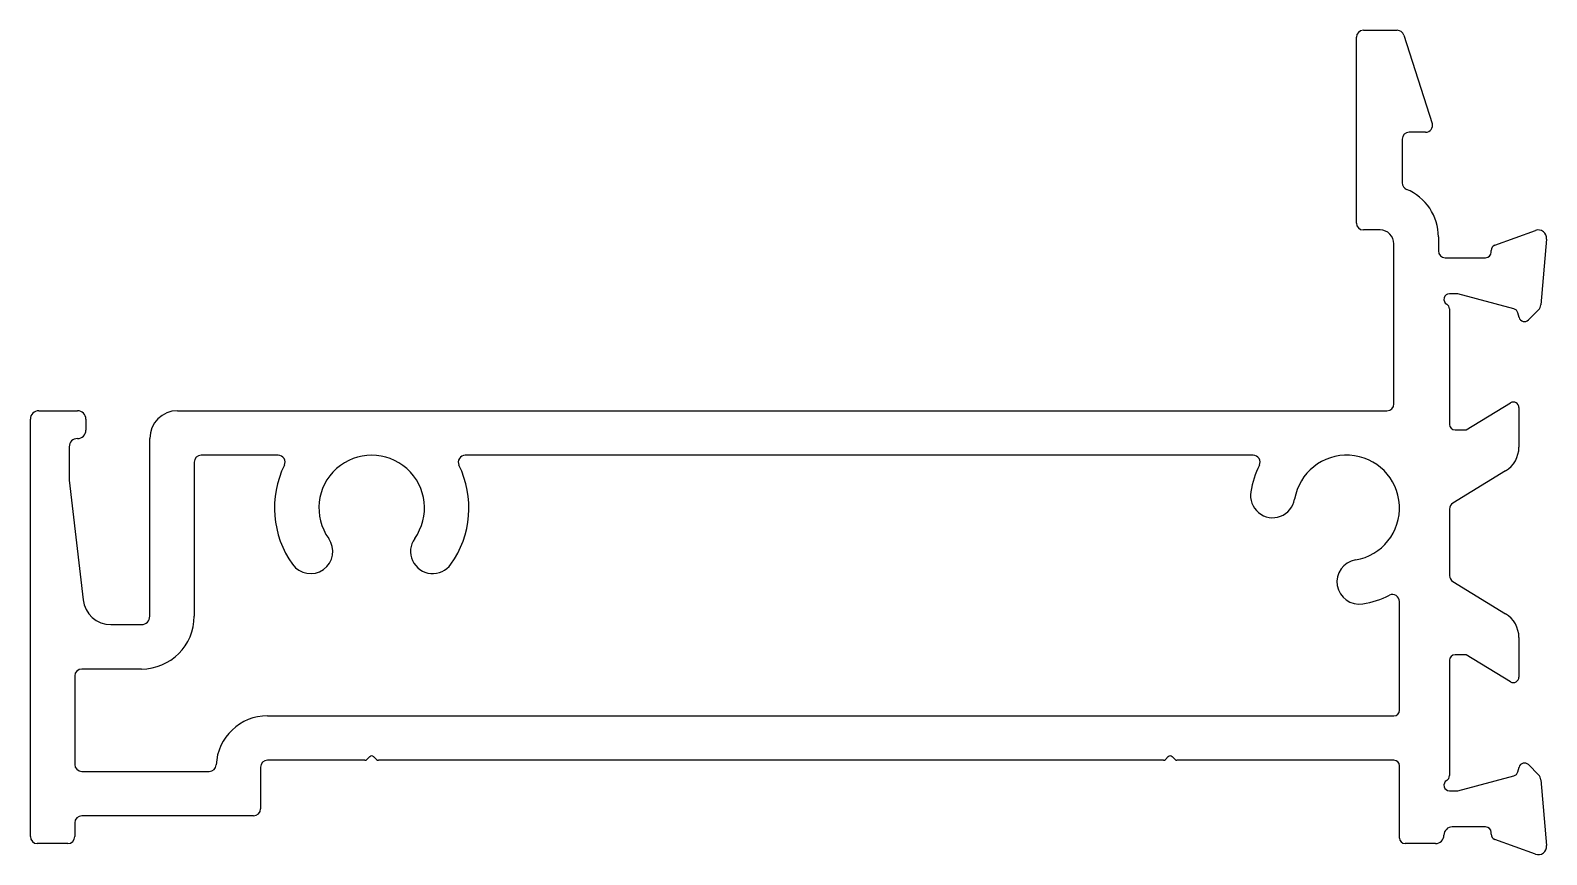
# Model space of a CAD drawing. Header units: inches. Extents: x -26.6 to 28, y -0.1 to 29.6.
import ezdxf

# ---------------------------------------------------------------- set-up
doc = ezdxf.new("R2010")
doc.units = ezdxf.units.IN
doc.header["$MEASUREMENT"] = 0
doc.layers.add('FRAME', color=4, linetype='Continuous')

msp = doc.modelspace()

# ---------------------------------------------------------------- linework, layer by layer
at = {"layer": 'FRAME', "color": 7}
for p, q in [((21.435, 29.583), (22.653, 29.583)), ((21.185, 22.645), (21.185, 29.333)), ((22.891, 29.41), (23.918, 26.23)), ((22.835, 25.665), (22.835, 24.087)), ((23.677, 25.915), (23.085, 25.915)), ((22.035, 22.395), (21.435, 22.395)), ((22.535, 16.135), (22.535, 21.895)), ((24.135, 22.145), (24.135, 21.645)), ((26.166, 21.843), (27.632, 22.377)), ((28.034, 22.069), (27.827, 19.703)), ((24.385, 21.395), (25.835, 21.395)), ((26.035, 21.595), (26.035, 21.655)), ((24.835, 20.095), (24.535, 20.095)), ((26.855, 19.554), (24.835, 20.095)), ((24.535, 19.549), (24.535, 15.395)), ((27.041, 19.243), (26.996, 19.412)), ((27.74, 19.517), (27.376, 19.154)), ((-26.257, 15.885), (-24.857, 15.885)), ((-21.257, 15.885), (22.285, 15.885)), ((25.135, 15.195), (26.73, 16.169)), ((27.035, 15.998), (27.035, 14.573)), ((-26.557, 0.55), (-26.557, 15.585)), ((-24.557, 15.585), (-24.557, 15.185)), ((-22.257, 8.485), (-22.257, 14.885)), ((24.735, 15.195), (25.135, 15.195)), ((-25.157, 14.585), (-25.157, 13.385)), ((-17.635, 14.285), (-20.407, 14.285)), ((17.467, 14.285), (-10.9, 14.285)), ((-20.657, 14.035), (-20.657, 8.485)), ((26.556, 13.719), (24.654, 12.559)), ((-25.157, 13.385), (-24.652, 9.081)), ((24.535, 12.345), (24.535, 9.949)), ((24.654, 9.736), (26.556, 8.576)), ((22.735, 5.1), (22.735, 9.018)), ((-23.657, 8.185), (-22.557, 8.185)), ((27.035, 7.722), (27.035, 6.296)), ((25.135, 7.1), (24.735, 7.1)), ((26.73, 6.126), (25.135, 7.1)), ((-22.557, 6.585), (-24.707, 6.585)), ((24.535, 6.9), (24.535, 2.746)), ((-24.957, 6.335), (-24.957, 3.15)), ((-18.018, 4.9), (22.535, 4.9)), ((-14.509, 3.3), (-18.018, 3.3)), ((-14.338, 3.429), (-14.438, 3.329)), ((-14.097, 3.329), (-14.197, 3.429)), ((14.242, 3.3), (-14.026, 3.3)), ((14.413, 3.429), (14.313, 3.329)), ((14.654, 3.329), (14.554, 3.429)), ((22.535, 3.3), (14.725, 3.3)), ((-24.707, 2.9), (-20.115, 2.9)), ((-18.268, 3.05), (-18.268, 1.55)), ((22.735, 0.5), (22.735, 3.1)), ((24.835, 2.2), (26.855, 2.741)), ((26.996, 2.882), (27.041, 3.052)), ((27.376, 3.141), (27.74, 2.777)), ((24.535, 2.2), (24.835, 2.2)), ((27.827, 2.591), (28.034, 0.226)), ((-18.518, 1.3), (-24.707, 1.3)), ((-24.957, 1.05), (-24.957, 0.55)), ((25.835, 0.9), (24.635, 0.9)), ((26.035, 0.639), (26.035, 0.7)), ((-25.207, 0.3), (-26.307, 0.3)), ((24.035, 0.3), (22.935, 0.3)), ((27.632, -0.082), (26.166, 0.451))]:
    msp.add_line(p, q, dxfattribs=at)
for centre, radius, start, end in [((21.435, 29.333), 0.25, 90, 180), ((22.653, 29.333), 0.25, 17.9093, 90), ((23.677, 26.165), 0.25, 270, 15.143), ((23.085, 25.665), 0.25, 90, 180), ((23.085, 24.087), 0.25, 180, 247.6073), ((22.285, 22.145), 1.85, 0, 67.6073), ((21.435, 22.645), 0.25, 180, 270), ((22.035, 21.895), 0.5, 0, 90), ((27.735, 22.095), 0.3, 355, 110), ((26.235, 21.655), 0.2, 110, 180), ((24.385, 21.645), 0.25, 180, 270), ((25.835, 21.595), 0.2, 270, 0), ((24.535, 19.895), 0.2, 90, 240), ((24.335, 19.549), 0.2, 360, 60), ((27.528, 19.729), 0.3, 315, 355), ((26.803, 19.361), 0.2, 15, 75), ((27.235, 19.295), 0.2, 195, 315), ((-26.257, 15.585), 0.3, 89.9999, 179.9999), ((-24.857, 15.585), 0.3, 359.9999, 89.9999), ((-21.257, 14.885), 1, 90, 180), ((22.285, 16.135), 0.25, 270, 0), ((26.835, 15.998), 0.2, 360, 121.4), ((24.735, 15.395), 0.2, 180, 270), ((-24.857, 14.585), 0.3, 90, 180), ((-24.857, 15.185), 0.3, 270, 0), ((-20.407, 14.035), 0.25, 90, 180), ((-17.635, 14.035), 0.25, 333.8961, 90), ((-14.268, 12.385), 1.9, 324.5691, 215.4309), ((-10.9, 14.035), 0.25, 90, 206.1039), ((17.467, 14.035), 0.25, 333.8961, 90), ((20.835, 12.385), 1.9, 279.5691, 170.4309), ((26.035, 14.573), 1, 301.4, 360), ((-14.268, 12.385), 3.5, 153.8961, 215.4309), ((-14.268, 12.385), 3.5, 324.5691, 26.1039), ((20.835, 12.385), 3.5, 153.8961, 170.4309), ((18.172, 12.834), 0.8, 170.4309, 350.4309), ((24.785, 12.345), 0.25, 121.4, 180), ((-16.468, 10.82), 0.8, 215.4309, 35.4309), ((-12.068, 10.82), 0.8, 144.5691, 324.5691), ((21.283, 9.723), 0.8, 99.5691, 279.5691), ((24.785, 9.949), 0.25, 180, 238.6), ((-23.657, 9.185), 1, 186.009, 270), ((20.835, 12.385), 3.5, 279.5691, 296.1039), ((22.485, 9.018), 0.25, 360, 116.1039), ((-22.557, 8.485), 1.9, 270, 0), ((-22.557, 8.485), 0.3, 270, 0), ((26.035, 7.722), 1, 360, 58.6), ((24.735, 6.9), 0.2, 90, 180), ((-24.707, 6.335), 0.25, 90, 180), ((26.835, 6.296), 0.2, 238.6, 0), ((22.535, 5.1), 0.2, 270, 360), ((-18.018, 3.05), 1.85, 90, 177.2706), ((-18.018, 3.05), 0.25, 90, 180), ((-14.509, 3.4), 0.1, 270, 315), ((-14.268, 3.358), 0.1, 45, 135), ((-14.026, 3.4), 0.1, 225, 270), ((14.242, 3.4), 0.1, 270, 315), ((14.483, 3.358), 0.1, 45, 135), ((14.725, 3.4), 0.1, 225, 270), ((22.535, 3.1), 0.2, 360, 90), ((-24.707, 3.15), 0.25, 180, 270), ((-20.115, 3.15), 0.25, 270, 357.2706), ((24.335, 2.746), 0.2, 300, 0), ((26.803, 2.934), 0.2, 285, 345), ((27.235, 3), 0.2, 45, 165), ((27.528, 2.565), 0.3, 5, 45), ((24.535, 2.4), 0.2, 120, 270), ((-24.707, 1.05), 0.25, 90, 180), ((-18.518, 1.55), 0.25, 270, 0), ((-26.307, 0.55), 0.25, 180, 270), ((-25.207, 0.55), 0.25, 270, 0), ((24.035, 0.6), 0.3, 270, 0), ((24.635, 0.6), 0.3, 90, 180), ((25.835, 0.7), 0.2, 0, 90), ((26.235, 0.639), 0.2, 180, 250), ((22.935, 0.5), 0.2, 180, 270), ((27.735, 0.2), 0.3, 250, 5)]:
    msp.add_arc(centre, radius, start, end, dxfattribs=at)

doc.saveas('drawing.dxf')
